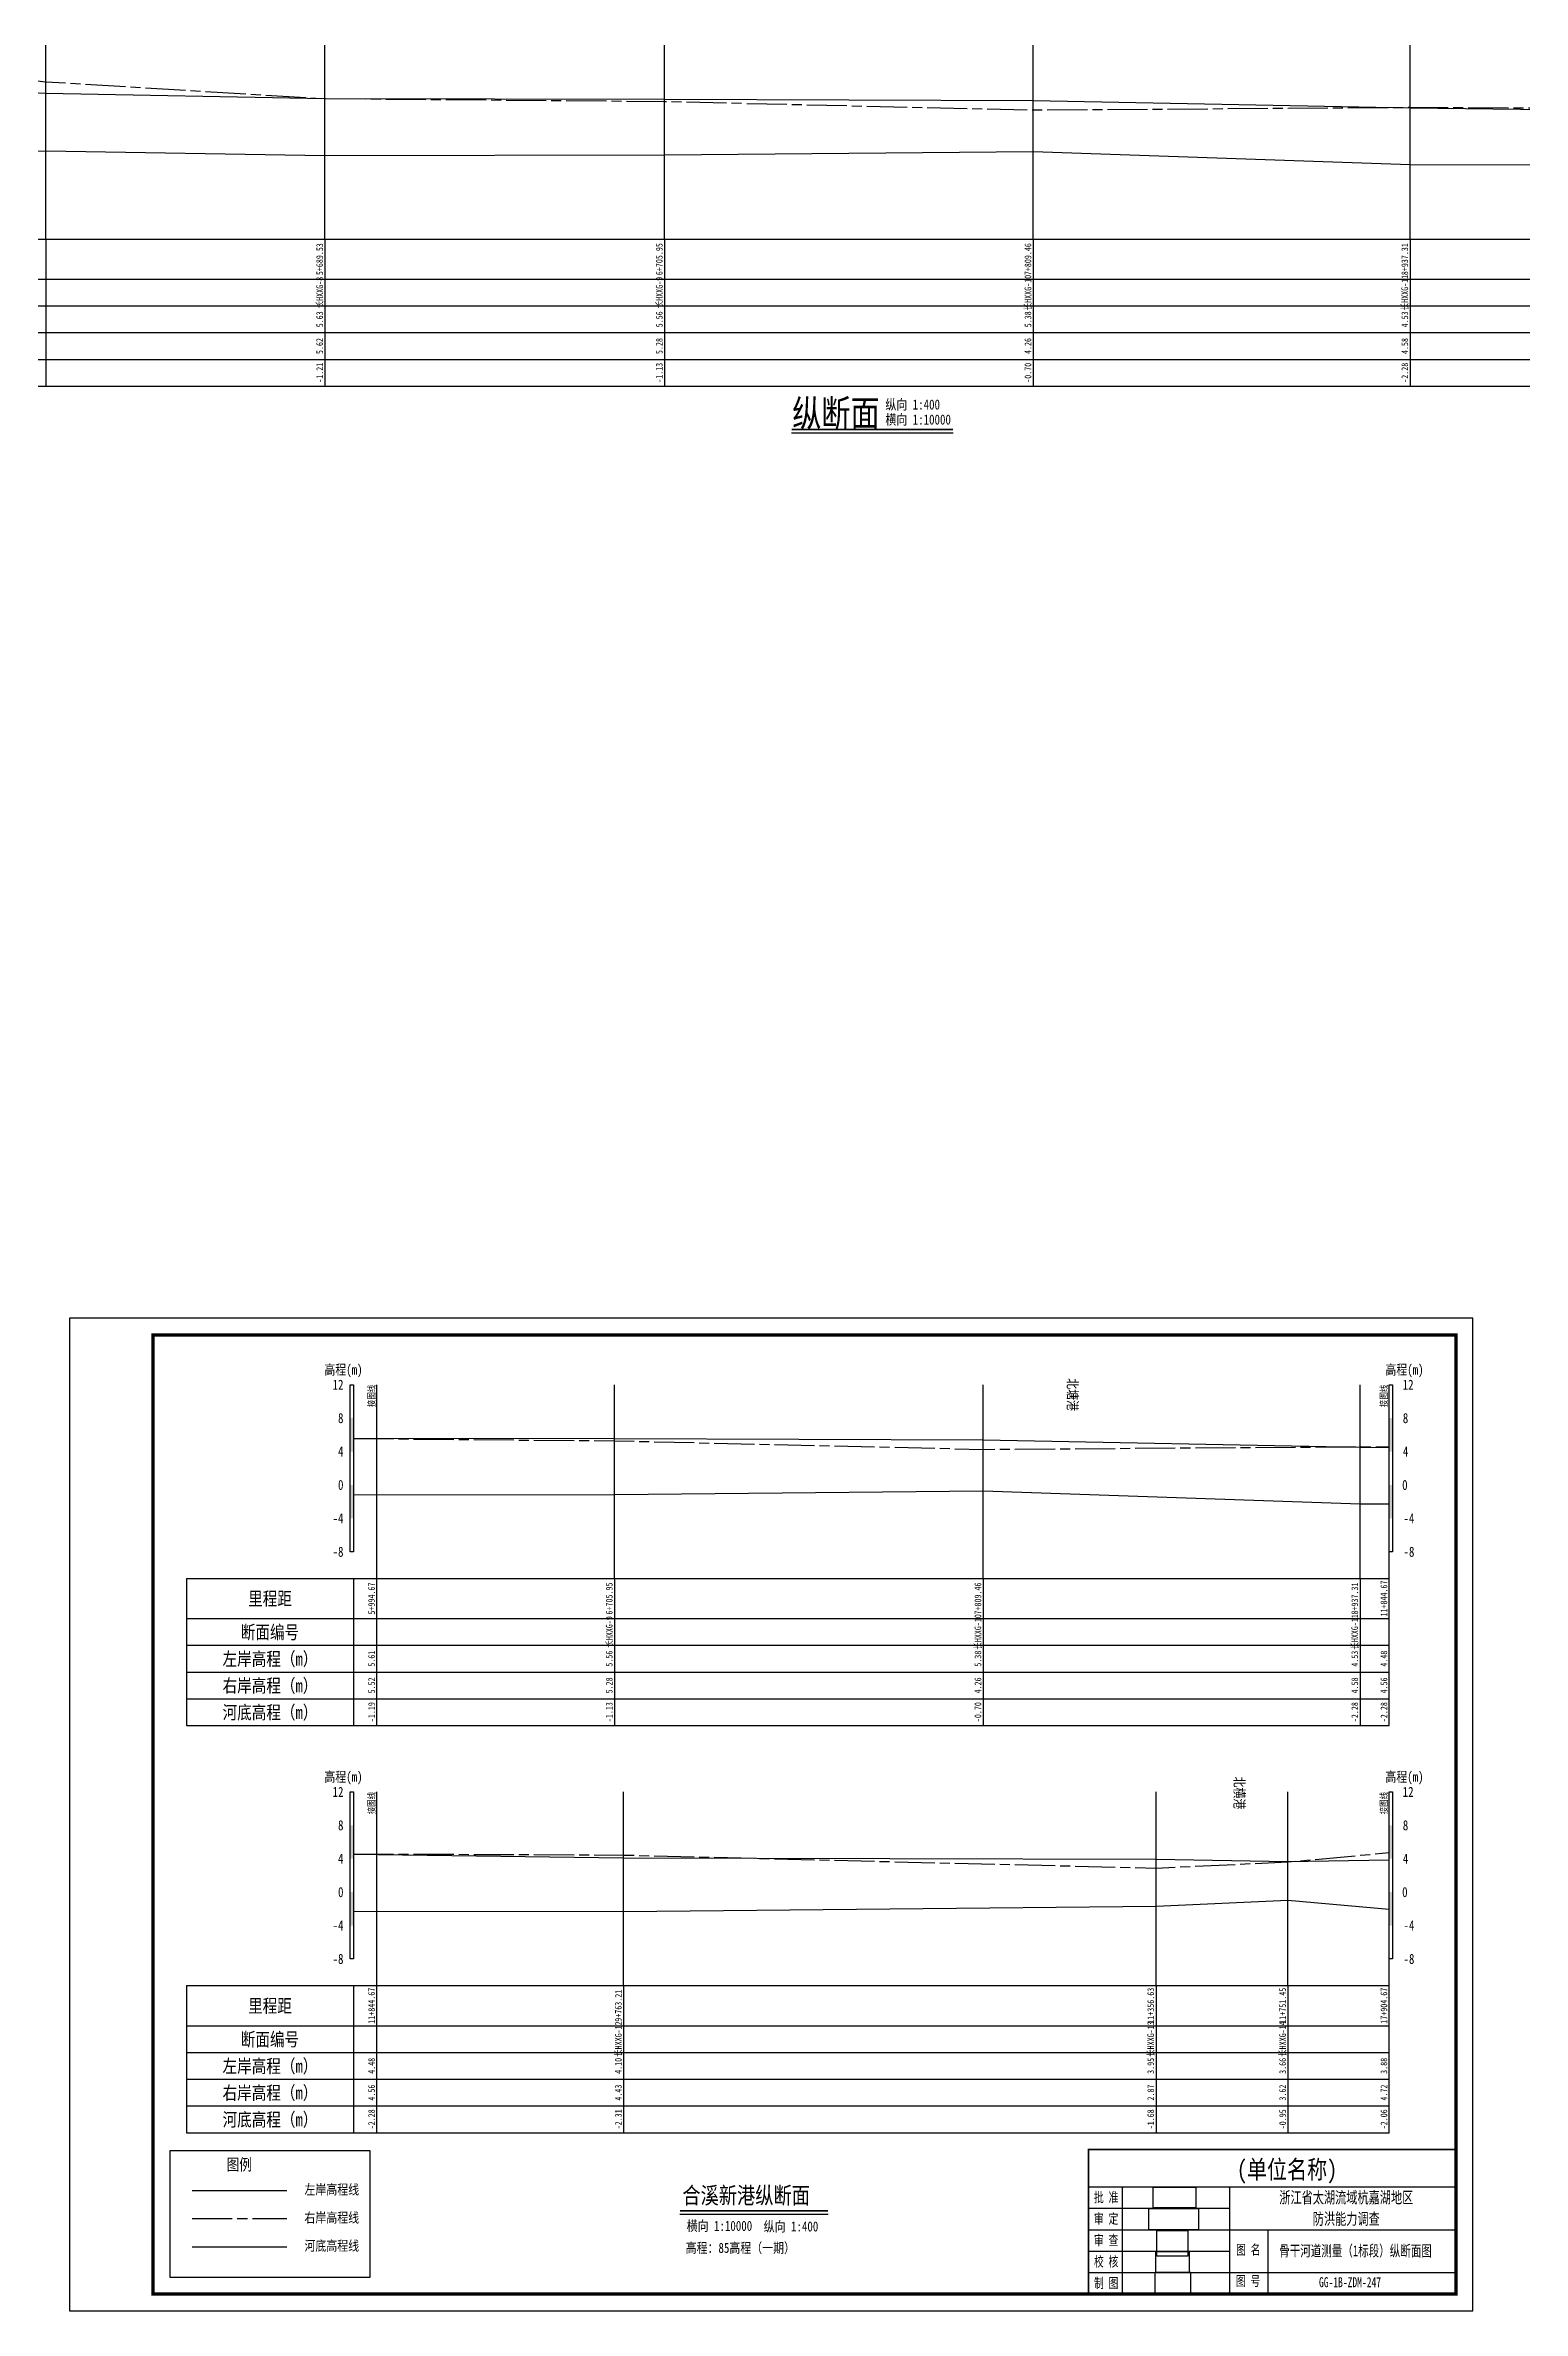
# Model space of a CAD drawing. Extents: x 529382 to 535123, y 3419405 to 3423811.
# Drawn here: x 534117 to 534559, y 3419405 to 3420083 of the extents above; entities that cross this region are included whole.
import ezdxf
from ezdxf.enums import TextEntityAlignment as Align

# ---------------------------------------------------------------- set-up
doc = ezdxf.new("R2010")
doc.units = 0
doc.header["$LTSCALE"] = 0.5
doc.linetypes.add('ACAD_ISO08W100', pattern=[36, 24, -3, 6, -3])
doc.layers.get('0').update_dxf_attribs({"linetype": 'CONTINUOUS'})
for name, color, linetype, lineweight in [('00右岸断面线', 5, 'ACAD_ISO08W100', 30), ('00左岸断面线', 6, 'CONTINUOUS', 30), ('00河底高程', 2, 'CONTINUOUS', 30), ('xxxx', 6, 'CONTINUOUS', 30)]:
    doc.layers.add(name, color=color, linetype=linetype, lineweight=lineweight)
for name, color, linetype in [('tab', 9, 'CONTINUOUS'), ('TEXT', 7, 'CONTINUOUS'), ('zdm1', 2, 'CONTINUOUS'), ('zh', 9, 'CONTINUOUS'), ('图框', 7, 'CONTINUOUS'), ('标注', 7, 'CONTINUOUS'), ('高程标尺', 3, 'CONTINUOUS')]:
    doc.layers.add(name, color=color, linetype=linetype)
doc.styles.add('HZ', font='fangsong_GB2312.ttf', dxfattribs={"width": 0.8})
doc.styles.add('tk2', font='fangsong_GB2312.ttf', dxfattribs={"width": 0.8})
doc.styles.add('交叉标注', font='fangsong_GB2312.ttf', dxfattribs={"width": 0.8})
picture_1 = doc.add_image_def('image1.tif', size_in_pixel=(413, 175))
picture_2 = doc.add_image_def('image2.tif', size_in_pixel=(364, 223))
picture_3 = doc.add_image_def('image3.tif', size_in_pixel=(379, 181))
picture_4 = doc.add_image_def('image4.tif', size_in_pixel=(244, 153))
picture_5 = doc.add_image_def('image5.tif', size_in_pixel=(332, 273))

# ---------------------------------------------------------------- blocks, each defined once
blk = doc.blocks.new('A$C0B9647FD')
at = {"lineweight": 100, "const_width": 0.5}
blk.add_lwpolyline([(0, 43.28), (-110, 43.28), (-110, 0), (0, 0), (0, 43.28)], dxfattribs=at)
at = {"layer": 'TEXT', "color": 0}
for p, q in [((-110, 32.08, 0), (0, 32.08, 0)), ((-99.92, 32.08, 0), (-99.92, 6.42, 0)), ((-67.83, 32.08, 0), (-67.83, 6.42, 0)), ((-110, 25.67, 0), (-67.83, 25.67, 0)), ((-110, 19.25, 0), (-67.83, 19.25, 0)), ((-67.83, 19.25, 0), (0, 19.25, 0)), ((-56.35, 19.25, 0), (-56.35, 0, 0)), ((-110, 12.83, 0), (-67.83, 12.83, 0)), ((-110, 6.42, 0), (0, 6.42, 0)), ((-99.92, 6.42, 0), (-99.92, 0, 0)), ((-67.83, 6.42, 0), (-67.83, 0, 0))]:
    blk.add_line(p, q, dxfattribs=at)
at = {"layer": 'TEXT', "color": 7, "ltscale": 8, "style": 'tk2'}
for tag, p, height, width in [('浙江省水利水电技术咨询中心', (-89.53, 34.51, 0), 5.5, 0.8), ('批准', (-108.38, 27.45, 0), 3, 0.7), ('审定', (-108.38, 21.04, 0), 3, 0.7), ('审 查', (-108.38, 14.62, 0), 3, 0.7), ('图名', (-65.84, 11.75, 0), 3, 0.7), ('校 核', (-108.38, 8.2, 0), 3, 0.7), ('制 图', (-108.38, 1.79, 0), 3, 0.7), ('图号', (-65.89, 2.42, 0), 3, 0.7)]:
    blk.add_attdef(tag, p, '', height=height, dxfattribs=dict(at, width=width))
at = {"layer": 'TEXT', "color": 0, "style": 'tk2', "width": 0.7}
for tag, height, p in [('浙江省太湖流域杭嘉湖地区', 3.5, (-32.86, 28.9, -206.67)), ('防洪能力调查', 3.5, (-32.86, 22.5, -206.67)), ('骨干河道测量（*标段）水系图', 3.3, (-30.1, 12.93, -206.67)), ('HJH-01', 3, (-31.74, 3.53, -206.67))]:
    blk.add_attdef(tag, text='', height=height, dxfattribs=at).set_placement(p, align=Align.MIDDLE_CENTER)
blk = doc.blocks.new('A$C72737839')
at = {"linetype": 'Continuous'}
blk.add_lwpolyline([(59.94, 0), (59.94, 37.85), (0, 37.85)], dxfattribs=at)
at = {"linetype": 'Continuous', "flags": 128}
for points in [[(0, 37.85), (0, 0)], [(0, 0), (59.94, 0)]]:
    blk.add_lwpolyline(points, dxfattribs=at)
at = {"layer": '00右岸断面线', "color": 5, "lineweight": 30}
blk.add_line((6.73, 17.55), (35.02, 17.55), dxfattribs=at)
at = {"layer": '00河底高程', "color": 2, "lineweight": 30}
blk.add_line((6.73, 9.13), (35.02, 9.13), dxfattribs=at)
at = {"layer": 'xxxx', "color": 6, "lineweight": 30}
blk.add_line((6.73, 25.97), (35.02, 25.97), dxfattribs=at)
at = {"layer": 'tab', "color": 0, "style": 'HZ', "width": 0.8}
blk.add_text('图例', height=3.5, dxfattribs=at).set_placement((20.83, 33.8), align=Align.MIDDLE)
at = {"layer": 'zdm1', "linetype": 'Continuous', "style": 'HZ', "width": 0.8}
for s, p in [('左岸高程线', (48.5, 26.33)), ('右岸高程线', (48.5, 17.91)), ('河底高程线', (48.5, 9.49))]:
    blk.add_text(s, height=3, dxfattribs=at).set_placement(p, align=Align.MIDDLE)

msp = doc.modelspace()

# ---------------------------------------------------------------- linework, layer by layer
at = {"layer": '00右岸断面线', "flags": 128}
for points in [[(533646.46, 3420067.86), (533711, 3420073.14), (533790.84, 3420070.79), (533887.74, 3420071.71), (533980.73, 3420065.39), (534036.85, 3420081.19), (534117.44, 3420072.29), (534200.94, 3420067.26), (534302.59, 3420066.41), (534412.94, 3420063.86), (534525.72, 3420064.66), (534608.31, 3420064.29), (534767.65, 3420060.39), (534807.14, 3420062.26), (534842.06, 3420065.44), (534949.89, 3420063.84), (535049.87, 3420062.16), (535123.28, 3420065.36)], [(534209.48, 3419666.22), (534287.61, 3419665.56), (534397.96, 3419663.01), (534510.75, 3419663.81), (534519.48, 3419663.77)], [(534209.48, 3419541.95), (534290.34, 3419541.58), (534449.68, 3419537.68), (534489.16, 3419539.55), (534519.48, 3419542.31)]]:
    msp.add_lwpolyline(points, dxfattribs=at)
at = {"layer": '00左岸断面线', "flags": 128}
for points in [[(533646.46, 3420067.89), (533711, 3420076.14), (533790.84, 3420065.86), (533887.74, 3420065.54), (533980.73, 3420066.49), (534036.85, 3420072.44), (534117.44, 3420068.89), (534200.94, 3420067.29), (534302.59, 3420067.11), (534412.94, 3420066.66), (534525.72, 3420064.54), (534608.31, 3420063.46), (534767.65, 3420063.09), (534807.14, 3420062.36), (534842.06, 3420062.99), (534949.89, 3420076.84), (535049.87, 3420061.56), (535123.28, 3420065.71)], [(534209.48, 3419666.4), (534287.61, 3419666.26), (534397.96, 3419665.81), (534510.75, 3419663.69), (534519.48, 3419663.57)], [(534209.48, 3419541.81), (534290.34, 3419540.75), (534449.68, 3419540.38), (534489.16, 3419539.65), (534519.48, 3419540.2)]]:
    msp.add_lwpolyline(points, dxfattribs=at)
at = {"layer": '00河底高程', "flags": 128}
for points in [[(533646.46, 3420047.16), (533711, 3420048.16), (533790.84, 3420048.01), (533887.74, 3420048.64), (533980.73, 3420047.46), (534036.85, 3420051.04), (534117.44, 3420051.66), (534200.94, 3420050.19), (534302.59, 3420050.39), (534412.94, 3420051.46), (534525.72, 3420047.51), (534608.31, 3420047.44), (534767.65, 3420049.01), (534807.14, 3420050.84), (534842.06, 3420047.64), (534949.89, 3420048.74), (535049.87, 3420048.84), (535123.28, 3420050.06)], [(534209.48, 3419649.38), (534287.61, 3419649.54), (534397.96, 3419650.61), (534510.75, 3419646.66), (534519.48, 3419646.65)], [(534209.48, 3419524.8), (534290.34, 3419524.73), (534449.68, 3419526.3), (534489.16, 3419528.13), (534519.48, 3419525.35)]]:
    msp.add_lwpolyline(points, dxfattribs=at)
at = {"layer": 'tab'}
for p, q in [((533584.46, 3420025.21), (535123.28, 3420025.21)), ((534117.44, 3420025.21), (534117.44, 3419981.21)), ((534200.94, 3420025.21), (534200.94, 3419981.21)), ((534302.59, 3420025.21), (534302.59, 3419981.21)), ((534412.94, 3420025.21), (534412.94, 3419981.21)), ((534525.72, 3420025.21), (534525.72, 3419981.21)), ((533584.46, 3420013.21), (535123.28, 3420013.21)), ((533584.46, 3420005.21), (535123.28, 3420005.21)), ((533584.46, 3419997.21), (535123.28, 3419997.21)), ((533584.46, 3419989.21), (535123.28, 3419989.21)), ((533584.46, 3419981.21), (535123.28, 3419981.21)), ((534159.48, 3419624.36), (534519.48, 3419624.36)), ((534159.48, 3419624.36), (534159.48, 3419580.36)), ((534209.48, 3419624.36), (534209.48, 3419580.36)), ((534216.48, 3419580.36), (534216.48, 3419624.36)), ((534287.61, 3419624.36), (534287.61, 3419580.36)), ((534397.96, 3419624.36), (534397.96, 3419580.36)), ((534510.75, 3419624.36), (534510.75, 3419580.36)), ((534519.48, 3419580.36), (534519.48, 3419624.36)), ((534159.48, 3419612.36), (534519.48, 3419612.36)), ((534159.48, 3419604.36), (534519.48, 3419604.36)), ((534159.48, 3419596.36), (534519.48, 3419596.36)), ((534159.48, 3419588.36), (534519.48, 3419588.36)), ((534159.48, 3419580.36), (534519.48, 3419580.36)), ((534159.48, 3419502.5), (534519.48, 3419502.5)), ((534159.48, 3419502.5), (534159.48, 3419458.5)), ((534209.48, 3419502.5), (534209.48, 3419458.5)), ((534216.48, 3419458.5), (534216.48, 3419502.5)), ((534290.34, 3419502.5), (534290.34, 3419458.5)), ((534449.68, 3419502.5), (534449.68, 3419458.5)), ((534489.16, 3419502.5), (534489.16, 3419458.5)), ((534519.48, 3419458.5), (534519.48, 3419502.5)), ((534159.48, 3419490.5), (534519.48, 3419490.5)), ((534159.48, 3419482.5), (534519.48, 3419482.5)), ((534159.48, 3419474.5), (534519.48, 3419474.5)), ((534159.48, 3419466.5), (534519.48, 3419466.5)), ((534159.48, 3419458.5), (534519.48, 3419458.5))]:
    msp.add_line(p, q, dxfattribs=at)
at = {"layer": 'tab', "color": 9, "const_width": 0.5, "flags": 128}
msp.add_lwpolyline([(534340.58, 3419968.21), (534388.95, 3419968.21)], dxfattribs=at)
at = {"layer": 'tab', "color": 9, "flags": 128}
msp.add_lwpolyline([(534340.58, 3419967.21), (534388.95, 3419967.21)], dxfattribs=at)
at = {"layer": 'zh', "color": 6}
for p, q in [((534117.44, 3420025.21), (534117.44, 3420083.21)), ((534200.94, 3420025.21), (534200.94, 3420083.21)), ((534302.59, 3420025.21), (534302.59, 3420083.21)), ((534412.94, 3420025.21), (534412.94, 3420083.21)), ((534525.72, 3420025.21), (534525.72, 3420083.21)), ((534287.61, 3419624.36), (534287.61, 3419682.36)), ((534397.96, 3419624.36), (534397.96, 3419682.36)), ((534510.75, 3419624.36), (534510.75, 3419682.36)), ((534290.34, 3419502.5), (534290.34, 3419560.5)), ((534449.68, 3419502.5), (534449.68, 3419560.5)), ((534489.16, 3419502.5), (534489.16, 3419560.5))]:
    msp.add_line(p, q, dxfattribs=at)
at = {"layer": 'zh'}
for p, q in [((534216.48, 3419624.36), (534216.48, 3419682.36)), ((534519.48, 3419624.36), (534519.48, 3419682.36)), ((534216.48, 3419502.5), (534216.48, 3419560.5)), ((534519.48, 3419502.5), (534519.48, 3419560.5))]:
    msp.add_line(p, q, dxfattribs=at)
at = {"layer": '图框', "flags": 128}
msp.add_lwpolyline([(534124.48, 3419405.22), (534544.48, 3419405.22), (534544.48, 3419702.22), (534124.48, 3419702.22)], close=True, dxfattribs=at)
at = {"layer": '图框', "const_width": 1, "flags": 128}
msp.add_lwpolyline([(534149.48, 3419410.22), (534539.48, 3419410.22), (534539.48, 3419697.22), (534149.48, 3419697.22)], close=True, dxfattribs=at)
at = {"layer": '图框', "color": 0, "const_width": 0.5, "flags": 128}
msp.add_lwpolyline([(534307.16, 3419435.12), (534351.5, 3419435.12)], dxfattribs=at)
at = {"layer": '图框', "color": 0, "flags": 128}
msp.add_lwpolyline([(534307.16, 3419434.12), (534351.5, 3419434.12)], dxfattribs=at)
at = {"layer": '高程标尺', "flags": 128}
for points in [[(534208.48, 3419632.36), (534208.48, 3419682.36), (534209.48, 3419682.36), (534209.48, 3419632.36)], [(534519.48, 3419632.36), (534519.48, 3419682.36), (534520.48, 3419682.36), (534520.48, 3419632.36)], [(534208.48, 3419510.5), (534208.48, 3419560.5), (534209.48, 3419560.5), (534209.48, 3419510.5)], [(534519.48, 3419510.5), (534519.48, 3419560.5), (534520.48, 3419560.5), (534520.48, 3419510.5)]]:
    msp.add_lwpolyline(points, close=True, dxfattribs=at)
at = {"layer": '高程标尺'}
for points in [[(534208.48, 3419662.36), (534209.48, 3419662.36), (534208.48, 3419672.36), (534209.48, 3419672.36)], [(534519.48, 3419662.36), (534520.48, 3419662.36), (534519.48, 3419672.36), (534520.48, 3419672.36)], [(534208.48, 3419642.36), (534209.48, 3419642.36), (534208.48, 3419652.36), (534209.48, 3419652.36)], [(534519.48, 3419642.36), (534520.48, 3419642.36), (534519.48, 3419652.36), (534520.48, 3419652.36)], [(534208.48, 3419540.5), (534209.48, 3419540.5), (534208.48, 3419550.5), (534209.48, 3419550.5)], [(534519.48, 3419540.5), (534520.48, 3419540.5), (534519.48, 3419550.5), (534520.48, 3419550.5)], [(534208.48, 3419520.5), (534209.48, 3419520.5), (534208.48, 3419530.5), (534209.48, 3419530.5)], [(534519.48, 3419520.5), (534520.48, 3419520.5), (534519.48, 3419530.5), (534520.48, 3419530.5)]]:
    msp.add_solid(points, dxfattribs=at)

# ---------------------------------------------------------------- block references
at = {"layer": '图框', "linetype": 'Continuous'}
msp.add_blockref('A$C0B9647FD', (534539.48, 3419410.22), dxfattribs=at).add_auto_attribs({'图号': '图 号', '图名': '图 名', '批准': '批 准', '校 核': '校 核', '审 查': '审 查', '审定': '审 定', '制 图': '制 图', '浙江省水利水电技术咨询中心': '        (单位名称)', 'HJH-01': 'GG-1B-ZDM-247', '骨干河道测量（*标段）水系图': '骨干河道测量（1标段）纵断面图', '浙江省太湖流域杭嘉湖地区': '浙江省太湖流域杭嘉湖地区', '防洪能力调查': '防洪能力调查'})
msp.add_blockref('A$C72737839', (534154.48, 3419415.22), dxfattribs=at)

# ---------------------------------------------------------------- texts
at = {"layer": 'tab', "color": 3, "style": 'HZ', "width": 0.8}
for s, p in [('5+689.53', (534200.94, 3420019.21)), ('6+705.95', (534302.59, 3420019.21)), ('7+809.46', (534412.94, 3420019.21)), ('8+937.31', (534525.72, 3420019.21)), ('长HXXG-8', (534200.94, 3420009.21)), ('长HXXG-9', (534302.59, 3420009.21)), ('长HXXG-10', (534412.94, 3420009.21)), ('长HXXG-11', (534525.72, 3420009.21)), ('5.63', (534200.94, 3420001.21)), ('5.56', (534302.59, 3420001.21)), ('5.38', (534412.94, 3420001.21)), ('4.53', (534525.72, 3420001.21)), ('5.62', (534200.94, 3419993.21)), ('5.28', (534302.59, 3419993.21)), ('4.26', (534412.94, 3419993.21)), ('4.58', (534525.72, 3419993.21)), ('-1.21', (534200.94, 3419985.21)), ('-1.13', (534302.59, 3419985.21)), ('-0.70', (534412.94, 3419985.21)), ('-2.28', (534525.72, 3419985.21)), ('5+994.67', (534216.48, 3419618.36)), ('6+705.95', (534287.61, 3419618.36)), ('7+809.46', (534397.96, 3419618.36)), ('8+937.31', (534510.75, 3419618.36)), ('11+844.67', (534519.48, 3419618.36)), ('长HXXG-9', (534287.61, 3419608.36)), ('长HXXG-10', (534397.96, 3419608.36)), ('长HXXG-11', (534510.75, 3419608.36)), ('5.61', (534216.48, 3419600.36)), ('5.56', (534287.61, 3419600.36)), ('5.38', (534397.96, 3419600.36)), ('4.53', (534510.75, 3419600.36)), ('4.48', (534519.48, 3419600.36)), ('5.52', (534216.48, 3419592.36)), ('5.28', (534287.61, 3419592.36)), ('4.26', (534397.96, 3419592.36)), ('4.58', (534510.75, 3419592.36)), ('4.56', (534519.48, 3419592.36)), ('-1.19', (534216.48, 3419584.36)), ('-1.13', (534287.61, 3419584.36)), ('-0.70', (534397.96, 3419584.36)), ('-2.28', (534510.75, 3419584.36)), ('-2.28', (534519.48, 3419584.36)), ('11+844.67', (534216.48, 3419496.5)), ('11+356.63', (534449.68, 3419496.5)), ('11+751.45', (534489.16, 3419496.5)), ('17+904.67', (534519.48, 3419496.5)), ('9+763.21', (534290.34, 3419496.5)), ('长HXXG-12', (534290.34, 3419486.5)), ('长HXXG-13', (534449.68, 3419486.5)), ('长HXXG-14', (534489.16, 3419486.5)), ('4.48', (534216.48, 3419478.5)), ('4.10', (534290.34, 3419478.5)), ('3.95', (534449.68, 3419478.5)), ('3.66', (534489.16, 3419478.5)), ('3.88', (534519.48, 3419478.5)), ('4.56', (534216.48, 3419470.5)), ('4.43', (534290.34, 3419470.5)), ('2.87', (534449.68, 3419470.5)), ('3.62', (534489.16, 3419470.5)), ('4.72', (534519.48, 3419470.5)), ('-2.28', (534216.48, 3419462.5)), ('-2.31', (534290.34, 3419462.5)), ('-1.68', (534449.68, 3419462.5)), ('-0.95', (534489.16, 3419462.5)), ('-2.06', (534519.48, 3419462.5))]:
    msp.add_text(s, height=2, rotation=90, dxfattribs=at).set_placement(p, align=Align.BOTTOM_CENTER)
for s, height, p in [('纵断面', 8, (534353.87, 3419973.21)), ('里程距', 3.999, (534184.48, 3419618.36)), ('断面编号', 3.999, (534184.48, 3419608.36)), ('左岸高程（m）', 3.999, (534184.48, 3419600.36)), ('右岸高程（m）', 3.999, (534184.48, 3419592.36)), ('河底高程（m）', 3.999, (534184.48, 3419584.36)), ('里程距', 3.999, (534184.48, 3419496.5)), ('断面编号', 3.999, (534184.48, 3419486.5)), ('左岸高程（m）', 3.999, (534184.48, 3419478.5)), ('右岸高程（m）', 3.999, (534184.48, 3419470.5)), ('河底高程（m）', 3.999, (534184.48, 3419462.5))]:
    msp.add_text(s, height=height, dxfattribs=at).set_placement(p, align=Align.MIDDLE)
for s, p in [('纵向 1:400', (534368.68, 3419974.21)), ('横向 1:10000', (534368.68, 3419969.71))]:
    msp.add_text(s, height=3, dxfattribs=at).set_placement(p)
at = {"layer": 'zh', "color": 3, "style": 'HZ', "width": 0.8}
for p in [(534216.48, 3419682.36), (534519.48, 3419682.36), (534216.48, 3419560.5), (534519.48, 3419560.5)]:
    msp.add_text('接图线', height=2, rotation=90, dxfattribs=at).set_placement(p, align=Align.BOTTOM_RIGHT)
at = {"layer": '图框', "color": 0, "style": 'HZ', "width": 0.8}
msp.add_text('合溪新港纵断面', height=5, dxfattribs=at).set_placement((534327, 3419439.82), align=Align.MIDDLE)
for s, p in [('横向 1:10000', (534309.2, 3419429.11)), ('纵向 1:400', (534332.25, 3419428.93)), ('高程：85高程（一期）', (534308.89, 3419422.52))]:
    msp.add_text(s, height=3, dxfattribs=at).set_placement(p)
at = {"layer": '标注', "linetype": 'Continuous', "style": '交叉标注', "width": 0.8}
for s, p in [('北塘港 ', (534423.21, 3419684.31)), ('北横港 ', (534473.13, 3419565.09))]:
    msp.add_text(s, height=3, rotation=270, dxfattribs=at).set_placement(p)
at = {"layer": '高程标尺', "style": 'HZ', "width": 0.8}
for p in [(534206.48, 3419685.36), (534524.04, 3419685.36), (534206.48, 3419563.5), (534524.04, 3419563.5)]:
    msp.add_text('高程(m)', height=3, dxfattribs=at).set_placement(p, align=Align.CENTER)
for s, p in [('12', (534206.48, 3419682.36)), ('12', (534526.76, 3419682.36)), ('8', (534206.48, 3419672.36)), ('8', (534525.17, 3419672.36)), ('4', (534206.48, 3419662.36)), ('4', (534525.19, 3419662.36)), ('0', (534206.48, 3419652.36)), ('0', (534524.97, 3419652.36)), ('-4', (534206.48, 3419642.36)), ('-4', (534527, 3419642.36)), ('-8', (534206.48, 3419632.36)), ('-8', (534527.01, 3419632.36)), ('12', (534206.48, 3419560.5)), ('12', (534526.76, 3419560.5)), ('8', (534206.48, 3419550.5)), ('8', (534525.17, 3419550.5)), ('4', (534206.48, 3419540.5)), ('4', (534525.19, 3419540.5)), ('0', (534206.48, 3419530.5)), ('0', (534524.97, 3419530.5)), ('-4', (534206.48, 3419520.5)), ('-4', (534527, 3419520.5)), ('-8', (534206.48, 3419510.5)), ('-8', (534527.01, 3419510.5))]:
    msp.add_text(s, height=3, dxfattribs=at).set_placement(p, align=Align.MIDDLE_RIGHT)

# ---------------------------------------------------------------- pictures from other files: only their frames are drawn
at = {"linetype": 'Continuous'}
image = msp.add_image(picture_3, insert=(534448.79, 3419436.02), size_in_units=(12.82, 6.12), dxfattribs=at)
image.dxf.flags = 15
image = msp.add_image(picture_1, insert=(534447.5, 3419429.47, 0), size_in_units=(14.89, 6.31), dxfattribs=at)
image.dxf.flags = 15
image = msp.add_image(picture_5, insert=(534449.89, 3419421.54), size_in_units=(9.33, 7.67), dxfattribs=at)
image.dxf.flags = 15
image = msp.add_image(picture_4, insert=(534449.6, 3419416.67), size_in_units=(10.01, 6.28), dxfattribs=at)
image.dxf.flags = 15
image = msp.add_image(picture_2, insert=(534449.42, 3419410.23), size_in_units=(10.62, 6.51), dxfattribs=at)
image.dxf.flags = 15

doc.saveas('drawing.dxf')
